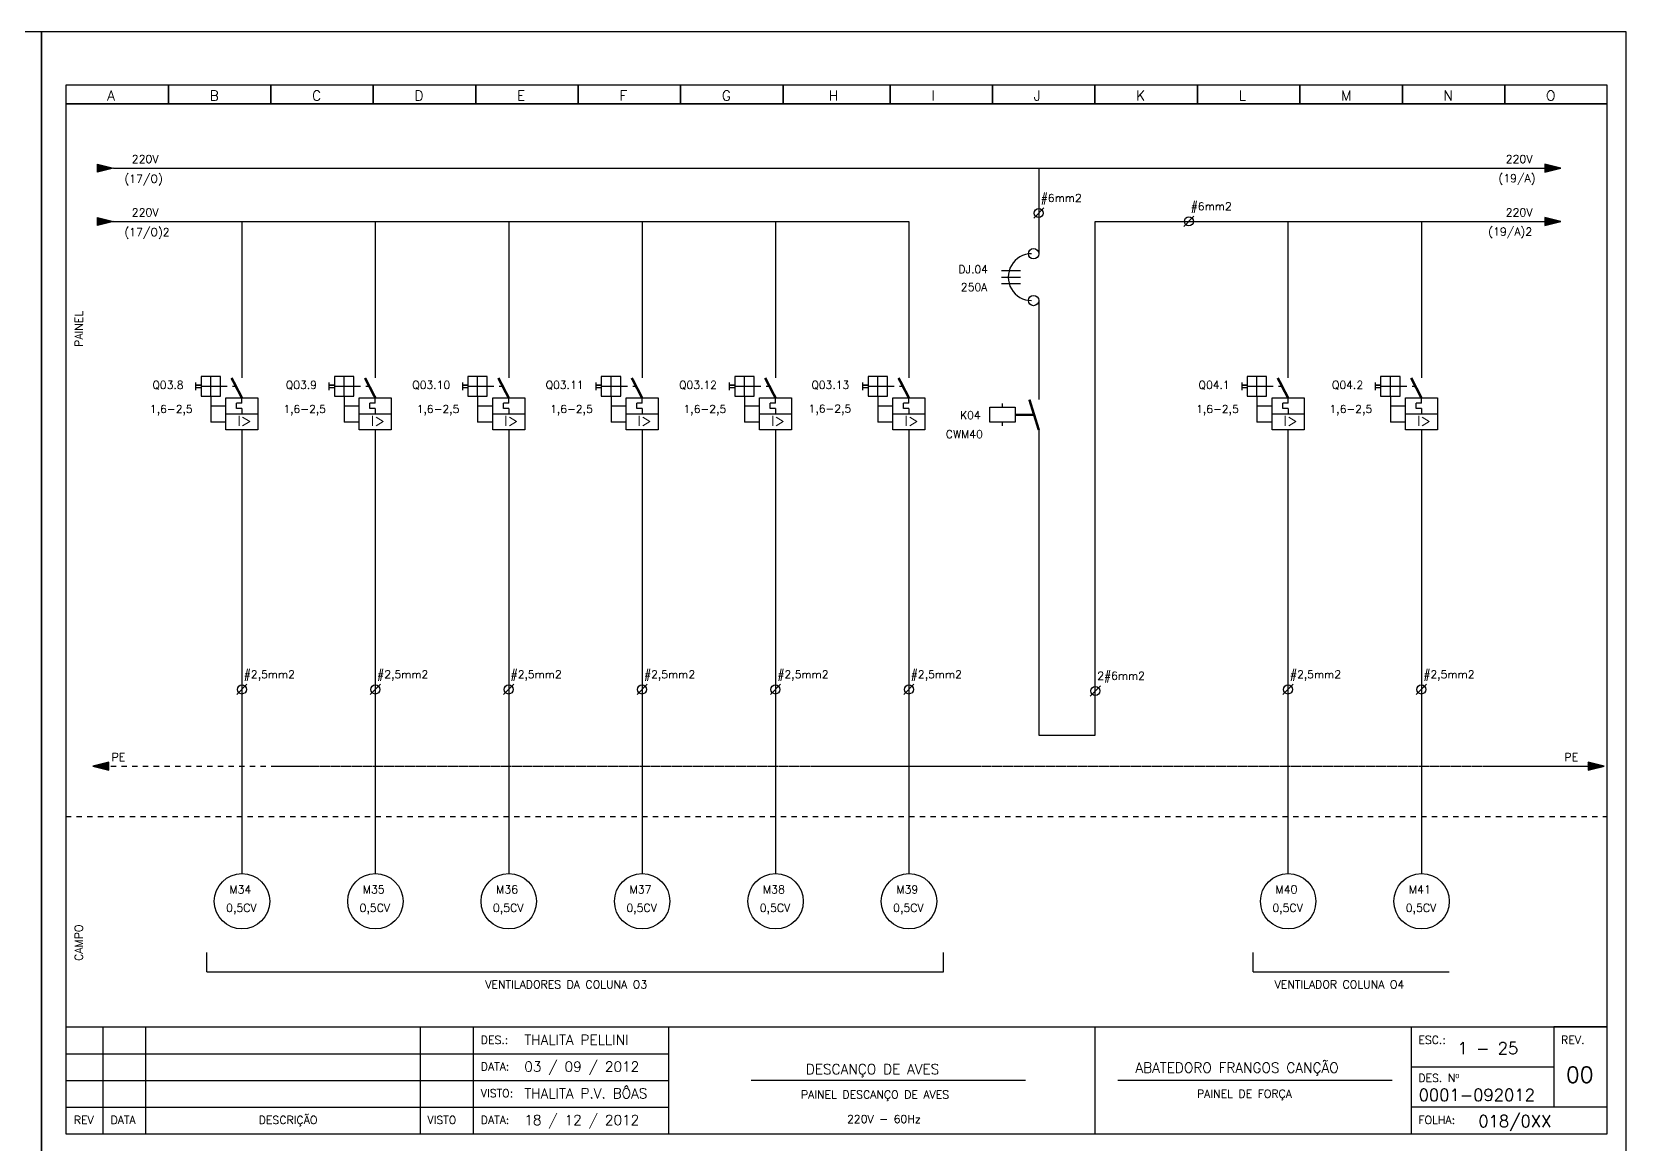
# Model space of a CAD drawing. Header units: millimetres. Extents: x 1974 to 2099, y 1386 to 1555.
# Drawn here: x 2069.25 to 2099.13, y 1533.85 to 1554.68 of the extents above; entities that cross this region are included whole.
import ezdxf

# ---------------------------------------------------------------- set-up
doc = ezdxf.new("R2010")
doc.units = ezdxf.units.MM
for name, pattern in [('DASHDOT2', [0.5, 0.25, -0.125, 0, -0.125]), ('DASHED', [0.75, 0.5, -0.25]), ('HIDDEN2', [0.1875, 0.125, -0.0625])]:
    doc.linetypes.add(name, pattern=pattern)
for name, color, linetype in [('1', 5, 'Continuous'), ('ALIMENTAÇÃO', 6, 'Continuous'), ('CONECTOR_SAK', 2, 'Continuous'), ('DISJUNTOR', 5, 'Continuous'), ('EQUIPAMENTOS', 5, 'Continuous'), ('MARGEM', 1, 'Continuous'), ('MOTORES', 5, 'Continuous'), ('PAINEL', 7, 'Continuous'), ('TERRA', 3, 'DASHED'), ('TEXTO', 4, 'Continuous'), ('TEXTO_2', 5, 'Continuous'), ('TIMBRE', 7, 'Continuous')]:
    doc.layers.add(name, color=color, linetype=linetype)
doc.styles.add('REGUA60', font='romans.shx', dxfattribs={"height": 2})
doc.styles.add('ROMANC', font='romanc.shx', dxfattribs={"height": 0.55})
doc.styles.add('ROMANS', font='romans.shx', dxfattribs={"height": 37})

msp = doc.modelspace()

# ---------------------------------------------------------------- hatches: boundary and pattern name
at = {"layer": 'EQUIPAMENTOS'}
for points in [[(2070.484, 1552.059), (2070.784, 1552.134), (2070.484, 1552.209)], [(2097.909, 1552.134), (2097.609, 1552.209), (2097.609, 1552.059)], [(2070.484, 1551.059), (2070.784, 1551.134), (2070.484, 1551.209)], [(2097.909, 1551.134), (2097.609, 1551.209), (2097.609, 1551.059)]]:
    msp.add_hatch(color=256, dxfattribs=at).paths.add_polyline_path(points)
at = {"layer": 'TERRA'}
h = msp.add_hatch(dxfattribs=at)
h.set_pattern_fill('ANSI31', color=256, scale=0.004, angle=180, style=0)
h.set_pattern_definition([(225, (2127.6511118, 1589.55084864), (0.0003535533906, -0.0003535533906), [])])
h.paths.add_polyline_path([(2070.397, 1540.931), (2070.697, 1540.931), (2070.697, 1541.006)])
h.paths.add_polyline_path([(2070.697, 1540.856), (2070.697, 1540.931), (2070.397, 1540.931)])
h = msp.add_hatch(dxfattribs=at)
h.set_pattern_fill('ANSI31', color=256, scale=0.004, style=0)
h.set_pattern_definition([(45, (2041.4673821, 1492.3112611), (-0.0003535533906, 0.0003535533906), [])])
h.paths.add_polyline_path([(2098.722, 1540.931), (2098.422, 1540.931), (2098.422, 1540.856)])
h.paths.add_polyline_path([(2098.422, 1541.006), (2098.422, 1540.931), (2098.722, 1540.931)])

# ---------------------------------------------------------------- linework, layer by layer
for p, q in [((2087.427, 1550.215), (2087.78, 1550.215)), ((2087.427, 1550.092), (2087.78, 1550.092)), ((2087.427, 1549.969), (2087.78, 1549.969)), ((2072.535, 1537.08), (2072.535, 1537.444)), ((2086.342, 1537.08), (2086.342, 1537.444)), ((2092.141, 1537.08), (2092.141, 1537.444)), ((2072.535, 1537.08), (2086.342, 1537.08)), ((2092.141, 1537.08), (2095.817, 1537.08)), ((2098.778, 1536.047), (2097.778, 1536.047))]:
    msp.add_line(p, q)
at = {"layer": '1'}
for p, q in [((2072.79, 1548.228), (2072.426, 1548.228)), ((2072.426, 1548.228), (2072.426, 1547.864)), ((2072.608, 1547.864), (2072.608, 1548.228)), ((2072.79, 1547.864), (2072.79, 1548.228)), ((2075.29, 1548.228), (2074.926, 1548.228)), ((2074.926, 1548.228), (2074.926, 1547.864)), ((2075.108, 1547.864), (2075.108, 1548.228)), ((2075.29, 1547.864), (2075.29, 1548.228)), ((2077.79, 1548.228), (2077.426, 1548.228)), ((2077.426, 1548.228), (2077.426, 1547.864)), ((2077.608, 1547.864), (2077.608, 1548.228)), ((2077.79, 1547.864), (2077.79, 1548.228)), ((2080.29, 1548.228), (2079.926, 1548.228)), ((2079.926, 1548.228), (2079.926, 1547.864)), ((2080.108, 1547.864), (2080.108, 1548.228)), ((2080.29, 1547.864), (2080.29, 1548.228)), ((2082.79, 1548.228), (2082.426, 1548.228)), ((2082.426, 1548.228), (2082.426, 1547.864)), ((2082.608, 1547.864), (2082.608, 1548.228)), ((2082.79, 1547.864), (2082.79, 1548.228)), ((2085.29, 1548.228), (2084.926, 1548.228)), ((2084.926, 1548.228), (2084.926, 1547.864)), ((2085.108, 1547.864), (2085.108, 1548.228)), ((2085.29, 1547.864), (2085.29, 1548.228)), ((2092.395, 1548.228), (2092.031, 1548.228)), ((2092.031, 1548.228), (2092.031, 1547.864)), ((2092.213, 1547.864), (2092.213, 1548.228)), ((2092.395, 1547.864), (2092.395, 1548.228)), ((2094.895, 1548.228), (2094.531, 1548.228)), ((2094.531, 1548.228), (2094.531, 1547.864)), ((2094.713, 1547.864), (2094.713, 1548.228)), ((2094.895, 1547.864), (2094.895, 1548.228)), ((2072.322, 1548.12), (2072.322, 1547.975)), ((2072.426, 1548.067), (2072.322, 1548.067)), ((2072.322, 1548.067), (2072.426, 1548.067)), ((2072.322, 1548.025), (2072.426, 1548.025)), ((2072.426, 1548.046), (2072.79, 1548.046)), ((2074.822, 1548.12), (2074.822, 1547.975)), ((2074.926, 1548.067), (2074.822, 1548.067)), ((2074.822, 1548.067), (2074.926, 1548.067)), ((2074.822, 1548.025), (2074.926, 1548.025)), ((2074.926, 1548.046), (2075.29, 1548.046)), ((2077.322, 1548.12), (2077.322, 1547.975)), ((2077.426, 1548.067), (2077.322, 1548.067)), ((2077.322, 1548.067), (2077.426, 1548.067)), ((2077.322, 1548.025), (2077.426, 1548.025)), ((2077.426, 1548.046), (2077.79, 1548.046)), ((2079.822, 1548.12), (2079.822, 1547.975)), ((2079.926, 1548.067), (2079.822, 1548.067)), ((2079.822, 1548.067), (2079.926, 1548.067)), ((2079.822, 1548.025), (2079.926, 1548.025)), ((2079.926, 1548.046), (2080.29, 1548.046)), ((2082.322, 1548.12), (2082.322, 1547.975)), ((2082.426, 1548.067), (2082.322, 1548.067)), ((2082.322, 1548.067), (2082.426, 1548.067)), ((2082.322, 1548.025), (2082.426, 1548.025)), ((2082.426, 1548.046), (2082.79, 1548.046)), ((2084.822, 1548.12), (2084.822, 1547.975)), ((2084.926, 1548.067), (2084.822, 1548.067)), ((2084.822, 1548.067), (2084.926, 1548.067)), ((2084.822, 1548.025), (2084.926, 1548.025)), ((2084.926, 1548.046), (2085.29, 1548.046)), ((2091.927, 1548.12), (2091.927, 1547.975)), ((2092.031, 1548.067), (2091.927, 1548.067)), ((2091.927, 1548.067), (2092.031, 1548.067)), ((2091.927, 1548.025), (2092.031, 1548.025)), ((2092.031, 1548.046), (2092.395, 1548.046)), ((2094.427, 1548.12), (2094.427, 1547.975)), ((2094.531, 1548.067), (2094.427, 1548.067)), ((2094.427, 1548.067), (2094.531, 1548.067)), ((2094.427, 1548.025), (2094.531, 1548.025)), ((2094.531, 1548.046), (2094.895, 1548.046)), ((2072.426, 1547.864), (2072.79, 1547.864)), ((2074.926, 1547.864), (2075.29, 1547.864)), ((2077.426, 1547.864), (2077.79, 1547.864)), ((2079.926, 1547.864), (2080.29, 1547.864)), ((2082.426, 1547.864), (2082.79, 1547.864)), ((2084.926, 1547.864), (2085.29, 1547.864)), ((2092.031, 1547.864), (2092.395, 1547.864)), ((2094.531, 1547.864), (2094.895, 1547.864))]:
    msp.add_line(p, q, dxfattribs=at)
at = {"layer": 'ALIMENTAÇÃO'}
for p, q in [((2088.125, 1552.134), (2088.125, 1551.206)), ((2088.125, 1551.206), (2088.125, 1550.53)), ((2070.689, 1551.134), (2085.69, 1551.134)), ((2089.184, 1541.511), (2089.184, 1551.134)), ((2089.184, 1551.134), (2097.814, 1551.134)), ((2088.125, 1549.66), (2088.125, 1547.798)), ((2088.125, 1547.229), (2088.125, 1541.511)), ((2088.125, 1541.511), (2089.184, 1541.511))]:
    msp.add_line(p, q, dxfattribs=at)
at = {"layer": 'ALIMENTAÇÃO', "color": 6}
for p, q in [((2073.19, 1551.134), (2073.19, 1548.203)), ((2075.69, 1551.134), (2075.69, 1548.203)), ((2078.19, 1551.134), (2078.19, 1548.203)), ((2080.69, 1551.134), (2080.69, 1548.203)), ((2083.19, 1551.134), (2083.19, 1548.203)), ((2085.69, 1551.134), (2085.69, 1548.203)), ((2092.795, 1551.134), (2092.795, 1548.203)), ((2095.295, 1551.134), (2095.295, 1548.203)), ((2073.19, 1547.229), (2073.19, 1538.921)), ((2075.69, 1547.229), (2075.69, 1538.921)), ((2078.19, 1547.229), (2078.19, 1538.921)), ((2080.69, 1547.229), (2080.69, 1538.921)), ((2083.19, 1547.229), (2083.19, 1538.921)), ((2085.69, 1547.229), (2085.69, 1538.921)), ((2092.795, 1547.229), (2092.795, 1538.921)), ((2095.295, 1547.229), (2095.295, 1538.921))]:
    msp.add_line(p, q, dxfattribs=at)
at = {"layer": 'CONECTOR_SAK'}
for p, q in [((2088.221, 1551.387), (2088.03, 1551.194)), ((2091.033, 1551.231), (2090.842, 1551.038)), ((2073.285, 1542.465), (2073.095, 1542.272)), ((2075.785, 1542.465), (2075.595, 1542.272)), ((2078.285, 1542.465), (2078.095, 1542.272)), ((2080.785, 1542.465), (2080.595, 1542.272)), ((2083.285, 1542.465), (2083.095, 1542.272)), ((2085.785, 1542.465), (2085.595, 1542.272)), ((2089.28, 1542.438), (2089.089, 1542.245)), ((2092.891, 1542.465), (2092.7, 1542.272)), ((2095.391, 1542.465), (2095.2, 1542.272))]:
    msp.add_line(p, q, dxfattribs=at)
for centre in [(2088.125, 1551.29), (2090.937, 1551.134), (2073.19, 1542.368), (2075.69, 1542.368), (2078.19, 1542.368), (2080.69, 1542.368), (2083.19, 1542.368), (2085.69, 1542.368), (2089.184, 1542.341), (2092.795, 1542.368), (2095.295, 1542.368)]:
    msp.add_circle(centre, 0.0846, dxfattribs=at)
at = {"layer": 'DISJUNTOR', "linetype": 'HIDDEN2'}
for p, q in [((2072.79, 1548.046), (2073.089, 1548.046)), ((2075.29, 1548.046), (2075.589, 1548.046)), ((2077.79, 1548.046), (2078.089, 1548.046)), ((2080.29, 1548.046), (2080.589, 1548.046)), ((2082.79, 1548.046), (2083.089, 1548.046)), ((2085.29, 1548.046), (2085.589, 1548.046)), ((2092.395, 1548.046), (2092.695, 1548.046)), ((2094.895, 1548.046), (2095.195, 1548.046))]:
    msp.add_line(p, q, dxfattribs=at)
at = {"layer": 'DISJUNTOR'}
for p, q in [((2072.608, 1547.864), (2072.608, 1547.377)), ((2072.89, 1547.677), (2072.608, 1547.677)), ((2073.19, 1547.729), (2073.09, 1547.729)), ((2073.09, 1547.629), (2073.09, 1547.729)), ((2073.19, 1547.629), (2073.09, 1547.629)), ((2073.19, 1547.729), (2073.191, 1547.829)), ((2073.19, 1547.629), (2073.19, 1547.529)), ((2075.108, 1547.864), (2075.108, 1547.377)), ((2075.39, 1547.677), (2075.108, 1547.677)), ((2075.69, 1547.729), (2075.59, 1547.729)), ((2075.59, 1547.629), (2075.59, 1547.729)), ((2075.69, 1547.629), (2075.59, 1547.629)), ((2075.69, 1547.729), (2075.691, 1547.829)), ((2075.69, 1547.629), (2075.69, 1547.529)), ((2077.608, 1547.864), (2077.608, 1547.377)), ((2077.89, 1547.677), (2077.608, 1547.677)), ((2078.19, 1547.729), (2078.09, 1547.729)), ((2078.09, 1547.629), (2078.09, 1547.729)), ((2078.19, 1547.629), (2078.09, 1547.629)), ((2078.19, 1547.729), (2078.191, 1547.829)), ((2078.19, 1547.629), (2078.19, 1547.529)), ((2080.108, 1547.864), (2080.108, 1547.377)), ((2080.39, 1547.677), (2080.108, 1547.677)), ((2080.69, 1547.729), (2080.59, 1547.729)), ((2080.59, 1547.629), (2080.59, 1547.729)), ((2080.69, 1547.629), (2080.59, 1547.629)), ((2080.69, 1547.729), (2080.691, 1547.829)), ((2080.69, 1547.629), (2080.69, 1547.529)), ((2082.608, 1547.864), (2082.608, 1547.377)), ((2082.89, 1547.677), (2082.608, 1547.677)), ((2083.19, 1547.729), (2083.09, 1547.729)), ((2083.09, 1547.629), (2083.09, 1547.729)), ((2083.19, 1547.629), (2083.09, 1547.629)), ((2083.19, 1547.729), (2083.191, 1547.829)), ((2083.19, 1547.629), (2083.19, 1547.529)), ((2085.108, 1547.864), (2085.108, 1547.377)), ((2085.39, 1547.677), (2085.108, 1547.677)), ((2085.69, 1547.729), (2085.59, 1547.729)), ((2085.59, 1547.629), (2085.59, 1547.729)), ((2085.69, 1547.629), (2085.59, 1547.629)), ((2085.69, 1547.729), (2085.691, 1547.829)), ((2085.69, 1547.629), (2085.69, 1547.529)), ((2092.213, 1547.864), (2092.213, 1547.377)), ((2092.495, 1547.677), (2092.213, 1547.677)), ((2092.796, 1547.729), (2092.696, 1547.729)), ((2092.696, 1547.629), (2092.696, 1547.729)), ((2092.796, 1547.629), (2092.696, 1547.629)), ((2092.796, 1547.729), (2092.796, 1547.829)), ((2092.796, 1547.629), (2092.796, 1547.529)), ((2094.713, 1547.864), (2094.713, 1547.377)), ((2094.995, 1547.677), (2094.713, 1547.677)), ((2095.296, 1547.729), (2095.196, 1547.729)), ((2095.196, 1547.629), (2095.196, 1547.729)), ((2095.296, 1547.629), (2095.196, 1547.629)), ((2095.296, 1547.729), (2095.296, 1547.829)), ((2095.296, 1547.629), (2095.296, 1547.529)), ((2072.89, 1547.377), (2072.608, 1547.377)), ((2072.891, 1547.529), (2073.491, 1547.529)), ((2075.39, 1547.377), (2075.108, 1547.377)), ((2075.391, 1547.529), (2075.991, 1547.529)), ((2077.89, 1547.377), (2077.608, 1547.377)), ((2077.891, 1547.529), (2078.491, 1547.529)), ((2080.39, 1547.377), (2080.108, 1547.377)), ((2080.391, 1547.529), (2080.991, 1547.529)), ((2082.89, 1547.377), (2082.608, 1547.377)), ((2082.891, 1547.529), (2083.491, 1547.529)), ((2085.39, 1547.377), (2085.108, 1547.377)), ((2085.391, 1547.529), (2085.991, 1547.529)), ((2092.495, 1547.377), (2092.213, 1547.377)), ((2092.496, 1547.529), (2093.096, 1547.529)), ((2094.995, 1547.377), (2094.713, 1547.377)), ((2094.996, 1547.529), (2095.596, 1547.529))]:
    msp.add_line(p, q, dxfattribs=at)
at = {"layer": 'DISJUNTOR', "const_width": 0.0472}
for points in [[(2073.191, 1547.829), (2072.997, 1548.203)], [(2075.691, 1547.829), (2075.497, 1548.203)], [(2078.191, 1547.829), (2077.997, 1548.203)], [(2080.691, 1547.829), (2080.497, 1548.203)], [(2083.191, 1547.829), (2082.997, 1548.203)], [(2085.691, 1547.829), (2085.497, 1548.203)], [(2092.796, 1547.829), (2092.603, 1548.203)], [(2095.296, 1547.829), (2095.103, 1548.203)]]:
    msp.add_lwpolyline(points, dxfattribs=at)
at = {"layer": 'DISJUNTOR'}
for points in [[(2072.891, 1547.829), (2073.491, 1547.829), (2073.491, 1547.229), (2072.891, 1547.229)], [(2075.391, 1547.829), (2075.991, 1547.829), (2075.991, 1547.229), (2075.391, 1547.229)], [(2077.891, 1547.829), (2078.491, 1547.829), (2078.491, 1547.229), (2077.891, 1547.229)], [(2080.391, 1547.829), (2080.991, 1547.829), (2080.991, 1547.229), (2080.391, 1547.229)], [(2082.891, 1547.829), (2083.491, 1547.829), (2083.491, 1547.229), (2082.891, 1547.229)], [(2085.391, 1547.829), (2085.991, 1547.829), (2085.991, 1547.229), (2085.391, 1547.229)], [(2092.496, 1547.829), (2093.096, 1547.829), (2093.096, 1547.229), (2092.496, 1547.229)], [(2094.996, 1547.829), (2095.596, 1547.829), (2095.596, 1547.229), (2094.996, 1547.229)]]:
    msp.add_lwpolyline(points, close=True, dxfattribs=at)
for centre in [(2088.028, 1550.53), (2088.028, 1549.653)]:
    msp.add_circle(centre, 0.097, dxfattribs=at)
msp.add_arc((2087.99, 1550.092), 0.438, 89.8656, 270.134, dxfattribs=at)
at = {"layer": 'EQUIPAMENTOS'}
for p, q in [((2070.784, 1552.134), (2097.609, 1552.134)), ((2087.443, 1547.653), (2087.443, 1547.725)), ((2087.443, 1547.303), (2087.443, 1547.374)), ((2087.681, 1547.523), (2088.033, 1547.523)), ((2087.681, 1547.503), (2088.039, 1547.503))]:
    msp.add_line(p, q, dxfattribs=at)
for points in [[(2070.484, 1552.209), (2070.784, 1552.134), (2070.484, 1552.059), (2070.484, 1552.209)], [(2097.609, 1552.059), (2097.909, 1552.134), (2097.609, 1552.209), (2097.609, 1552.059)], [(2070.484, 1551.209), (2070.784, 1551.134), (2070.484, 1551.059), (2070.484, 1551.209)], [(2097.609, 1551.059), (2097.909, 1551.134), (2097.609, 1551.209), (2097.609, 1551.059)]]:
    msp.add_lwpolyline(points, dxfattribs=at)
msp.add_lwpolyline([(2087.205, 1547.374), (2087.205, 1547.653), (2087.681, 1547.653), (2087.681, 1547.374)], close=True, dxfattribs=at)
at = {"layer": 'EQUIPAMENTOS', "const_width": 0.0472}
msp.add_lwpolyline([(2088.125, 1547.229), (2087.948, 1547.798)], dxfattribs=at)
at = {"layer": 'MARGEM', "color": 7}
for points in [[(2039.732, 1533.659), (2069.432, 1533.659), (2069.432, 1554.684), (2039.732, 1554.684)], [(2069.432, 1533.659), (2099.132, 1533.659), (2099.132, 1554.684), (2069.432, 1554.684)]]:
    msp.add_lwpolyline(points, close=True, dxfattribs=at)
at = {"layer": 'MOTORES'}
for centre in [(2073.192, 1538.401), (2075.692, 1538.401), (2078.192, 1538.401), (2080.692, 1538.401), (2083.192, 1538.401), (2085.692, 1538.401), (2092.798, 1538.401), (2095.298, 1538.401)]:
    msp.add_circle(centre, 0.519, dxfattribs=at)
at = {"layer": 'PAINEL', "color": 12, "linetype": 'HIDDEN2', "ltscale": 0.005}
msp.add_line((2069.893, 1539.991), (2098.778, 1539.991), dxfattribs=at)
at = {"layer": 'TERRA', "linetype": 'DASHDOT2', "ltscale": 0.0025}
for p, q in [((2070.737, 1540.931), (2098.422, 1540.931)), ((2070.737, 1540.931), (2098.422, 1540.931)), ((2073.848, 1540.931), (2098.722, 1540.931))]:
    msp.add_line(p, q, dxfattribs=at)
at = {"layer": 'TERRA'}
for points in [[(2070.697, 1541.006), (2070.397, 1540.931), (2070.697, 1540.856), (2070.697, 1541.006)], [(2070.697, 1541.006), (2070.397, 1540.931), (2070.697, 1540.856), (2070.697, 1541.006)], [(2098.422, 1540.856), (2098.722, 1540.931), (2098.422, 1541.006), (2098.422, 1540.856)], [(2098.422, 1540.856), (2098.722, 1540.931), (2098.422, 1541.006), (2098.422, 1540.856)]]:
    msp.add_lwpolyline(points, dxfattribs=at)
at = {"layer": 'TIMBRE', "color": 12}
msp.add_line((2098.778, 1553.684), (2069.893, 1553.684), dxfattribs=at)
at = {"layer": 'TIMBRE'}
for p, q in [((2069.893, 1536.047), (2098.778, 1536.047)), ((2070.593, 1534.047), (2070.593, 1536.047)), ((2071.393, 1534.047), (2071.393, 1536.047)), ((2076.532, 1536.047), (2076.532, 1534.047)), ((2077.532, 1534.047), (2077.532, 1536.047)), ((2081.185, 1536.047), (2081.185, 1534.047)), ((2089.174, 1536.047), (2089.174, 1534.047)), ((2095.102, 1536.047), (2095.102, 1534.047)), ((2097.778, 1536.047), (2097.778, 1534.547)), ((2069.893, 1535.547), (2081.185, 1535.547)), ((2097.778, 1535.297), (2095.102, 1535.297)), ((2069.893, 1535.047), (2081.185, 1535.047)), ((2087.878, 1535.047), (2082.735, 1535.047)), ((2094.75, 1535.047), (2089.606, 1535.047)), ((2069.893, 1534.547), (2081.185, 1534.547)), ((2098.778, 1534.547), (2095.102, 1534.547))]:
    msp.add_line(p, q, dxfattribs=at)
at = {"layer": 'TIMBRE', "color": 12}
for points in [[(2069.893, 1553.334), (2071.813, 1553.334), (2071.813, 1553.684), (2069.893, 1553.684)], [(2071.813, 1553.334), (2073.733, 1553.334), (2073.733, 1553.684), (2071.813, 1553.684)], [(2073.733, 1553.334), (2075.653, 1553.334), (2075.653, 1553.684), (2073.733, 1553.684)], [(2075.653, 1553.334), (2077.573, 1553.334), (2077.573, 1553.684), (2075.653, 1553.684)], [(2077.573, 1553.334), (2079.493, 1553.334), (2079.493, 1553.684), (2077.573, 1553.684)], [(2079.493, 1553.334), (2081.413, 1553.334), (2081.413, 1553.684), (2079.493, 1553.684)], [(2081.413, 1553.334), (2083.333, 1553.334), (2083.333, 1553.684), (2081.413, 1553.684)], [(2083.333, 1553.334), (2085.338, 1553.334), (2085.338, 1553.684), (2083.333, 1553.684)], [(2085.338, 1553.334), (2087.258, 1553.334), (2087.258, 1553.684), (2085.338, 1553.684)], [(2087.258, 1553.334), (2089.178, 1553.334), (2089.178, 1553.684), (2087.258, 1553.684)], [(2089.178, 1553.334), (2091.098, 1553.334), (2091.098, 1553.684), (2089.178, 1553.684)], [(2091.098, 1553.334), (2093.018, 1553.334), (2093.018, 1553.684), (2091.098, 1553.684)], [(2093.018, 1553.334), (2094.938, 1553.334), (2094.938, 1553.684), (2093.018, 1553.684)], [(2094.938, 1553.334), (2096.858, 1553.334), (2096.858, 1553.684), (2094.938, 1553.684)], [(2096.858, 1553.334), (2098.778, 1553.334), (2098.778, 1553.684), (2096.858, 1553.684)], [(2069.893, 1534.047), (2098.778, 1534.047), (2098.778, 1553.334), (2069.893, 1553.334)]]:
    msp.add_lwpolyline(points, close=True, dxfattribs=at)

# ---------------------------------------------------------------- texts
at = {"style": 'ROMANS'}
for s, p in [('ESC.:', (2095.238, 1535.73)), ('REV.', (2097.914, 1535.73)), ('DES. Nº', (2095.238, 1535.017)), ('PAINEL DESCANÇO DE AVES', (2083.667, 1534.705)), ('PAINEL DE FORÇA', (2091.089, 1534.721)), ('220V - 60Hz', (2084.53, 1534.248)), ('FOLHA:', (2095.238, 1534.23))]:
    msp.add_text(s, height=0.15, dxfattribs=at).set_placement(p)
at = {"layer": 'TEXTO'}
for s, height, style, p in [('A', 0.188, 'ROMANS', (2070.666, 1553.397)), ('B', 0.188, 'ROMANS', (2072.586, 1553.397)), ('C', 0.188, 'ROMANS', (2074.506, 1553.397)), ('D', 0.188, 'ROMANS', (2076.426, 1553.397)), ('E', 0.188, 'ROMANS', (2078.346, 1553.397)), ('F', 0.188, 'ROMANS', (2080.266, 1553.397)), ('G', 0.188, 'ROMANS', (2082.186, 1553.397)), ('H', 0.188, 'ROMANS', (2084.19, 1553.397)), ('I', 0.188, 'ROMANS', (2086.11, 1553.397)), ('J', 0.188, 'ROMANS', (2088.03, 1553.397)), ('K', 0.188, 'ROMANS', (2089.95, 1553.397)), ('L', 0.188, 'ROMANS', (2091.87, 1553.397)), ('M', 0.188, 'ROMANS', (2093.79, 1553.397)), ('N', 0.188, 'ROMANS', (2095.71, 1553.397)), ('O', 0.188, 'ROMANS', (2097.63, 1553.397)), ('220V', 0.15, 'ROMANS', (2071.127, 1552.228)), ('220V', 0.15, 'ROMANS', (2096.876, 1552.228)), ('(17/O)', 0.15, 'ROMANS', (2070.988, 1551.859)), ('(19/A)', 0.15, 'ROMANS', (2096.74, 1551.868)), ('#6mm2', 0.148, 'ROMANS', (2088.162, 1551.5)), ('#6mm2', 0.148, 'ROMANS', (2090.973, 1551.344)), ('220V', 0.15, 'ROMANS', (2071.127, 1551.228)), ('220V', 0.15, 'ROMANS', (2096.876, 1551.228)), ('(17/O)2', 0.15, 'ROMANS', (2070.988, 1550.859)), ('(19/A)2', 0.15, 'ROMANS', (2096.548, 1550.868)), ('DJ.04', 0.148, 'ROMANS', (2086.62, 1550.165)), ('250A', 0.148, 'ROMANS', (2086.665, 1549.83)), ('Q03.8', 0.148, 'ROMANS', (2071.514, 1547.999)), ('Q03.9', 0.148, 'ROMANS', (2074.014, 1547.999)), ('Q03.10', 0.148, 'ROMANS', (2076.383, 1547.999)), ('Q03.11', 0.148, 'ROMANS', (2078.883, 1547.999)), ('Q03.12', 0.148, 'ROMANS', (2081.383, 1547.999)), ('Q03.13', 0.148, 'ROMANS', (2083.862, 1547.999)), ('Q04.1', 0.148, 'ROMANS', (2091.119, 1547.999)), ('Q04.2', 0.148, 'ROMANS', (2093.619, 1547.999)), ('1,6-2,5', 0.148, 'ROMANS', (2071.467, 1547.547)), ('1,6-2,5', 0.148, 'ROMANS', (2073.967, 1547.547)), ('1,6-2,5', 0.148, 'ROMANS', (2076.467, 1547.547)), ('1,6-2,5', 0.148, 'ROMANS', (2078.967, 1547.547)), ('1,6-2,5', 0.148, 'ROMANS', (2081.467, 1547.547)), ('1,6-2,5', 0.148, 'ROMANS', (2083.81, 1547.553)), ('1,6-2,5', 0.148, 'ROMANS', (2091.073, 1547.547)), ('1,6-2,5', 0.148, 'ROMANS', (2093.573, 1547.547)), ('K04', 0.148, 'ROMANS', (2086.649, 1547.431)), ('CWM40', 0.148, 'ROMANS', (2086.384, 1547.076)), ('#2,5mm2', 0.148, 'ROMANS', (2073.226, 1542.578)), ('#2,5mm2', 0.148, 'ROMANS', (2075.726, 1542.578)), ('#2,5mm2', 0.148, 'ROMANS', (2078.226, 1542.578)), ('#2,5mm2', 0.148, 'ROMANS', (2080.726, 1542.578)), ('#2,5mm2', 0.148, 'ROMANS', (2083.226, 1542.578)), ('#2,5mm2', 0.148, 'ROMANS', (2085.726, 1542.578)), ('2#6mm2', 0.148, 'ROMANS', (2089.221, 1542.551)), ('#2,5mm2', 0.148, 'ROMANS', (2092.832, 1542.578)), ('#2,5mm2', 0.148, 'ROMANS', (2095.332, 1542.578)), ('PE', 0.15, 'ROMANS', (2070.749, 1541.025)), ('PE', 0.15, 'ROMANS', (2097.976, 1541.025)), ('M34', 0.15, 'REGUA60', (2072.955, 1538.549)), ('M35', 0.15, 'REGUA60', (2075.455, 1538.549)), ('M36', 0.15, 'REGUA60', (2077.955, 1538.549)), ('M37', 0.15, 'REGUA60', (2080.455, 1538.549)), ('M38', 0.15, 'REGUA60', (2082.955, 1538.549)), ('M39', 0.15, 'REGUA60', (2085.455, 1538.549)), ('M40', 0.15, 'REGUA60', (2092.56, 1538.549)), ('M41', 0.15, 'REGUA60', (2095.06, 1538.549)), ('0,5CV', 0.15, 'REGUA60', (2072.895, 1538.203)), ('0,5CV', 0.15, 'REGUA60', (2075.395, 1538.203)), ('0,5CV', 0.15, 'REGUA60', (2077.895, 1538.203)), ('0,5CV', 0.15, 'REGUA60', (2080.395, 1538.203)), ('0,5CV', 0.15, 'REGUA60', (2082.895, 1538.203)), ('0,5CV', 0.15, 'REGUA60', (2085.395, 1538.203)), ('0,5CV', 0.15, 'REGUA60', (2092.501, 1538.203)), ('0,5CV', 0.15, 'REGUA60', (2095.001, 1538.203)), ('VENTILADORES DA COLUNA O3', 0.15, 'REGUA60', (2077.752, 1536.768)), ('VENTILADOR COLUNA O4', 0.15, 'REGUA60', (2092.545, 1536.768)), ('THALITA PELLINI', 0.1875, 'ROMANS', (2078.483, 1535.71)), ('03 / 09 / 2012', 0.1875, 'ROMANS', (2078.483, 1535.21)), ('THALITA P.V. BÔAS', 0.1875, 'ROMANS', (2078.483, 1534.71)), ('18 / 12 / 2012', 0.1875, 'ROMANS', (2078.483, 1534.21))]:
    msp.add_text(s, height=height, dxfattribs=dict(at, style=style)).set_placement(p)
at = {"layer": 'TEXTO', "style": 'REGUA60'}
for s, p in [('PAINEL', (2070.208, 1548.785)), ('CAMPO', (2070.208, 1537.284))]:
    msp.add_text(s, height=0.15, rotation=90, dxfattribs=at).set_placement(p)
at = {"layer": 'TEXTO', "color": 150, "style": 'ROMANS'}
for s, height, p in [('DES.:', 0.15, (2077.668, 1535.73)), ('1 - 25', 0.225, (2095.972, 1535.537)), ('DATA:', 0.15, (2077.668, 1535.23)), ('00', 0.3, (2098.005, 1535.003)), ('VISTO:', 0.15, (2077.668, 1534.73)), ('0001-092012', 0.225, (2095.243, 1534.661)), ('REV', 0.15, (2070.041, 1534.23)), ('DATA', 0.15, (2070.73, 1534.23)), ('DESCRIÇÃO', 0.15, (2073.506, 1534.23)), ('VISTO', 0.15, (2076.668, 1534.23)), ('DATA:', 0.15, (2077.668, 1534.23)), ('018/0XX', 0.225, (2096.361, 1534.171))]:
    msp.add_text(s, height=height, dxfattribs=at).set_placement(p)
at = {"layer": 'TEXTO_2'}
for s, height, style, p in [('I>', 0.1927, 'REGUA60', (2073.105, 1547.303)), ('I>', 0.1927, 'REGUA60', (2075.605, 1547.303)), ('I>', 0.1927, 'REGUA60', (2078.105, 1547.303)), ('I>', 0.1927, 'REGUA60', (2080.605, 1547.303)), ('I>', 0.1927, 'REGUA60', (2083.105, 1547.303)), ('I>', 0.1927, 'REGUA60', (2085.606, 1547.303)), ('I>', 0.1927, 'REGUA60', (2092.711, 1547.303)), ('I>', 0.1927, 'REGUA60', (2095.211, 1547.303)), ('ABATEDORO FRANGOS CANÇÃO', 0.1875, 'ROMANC', (2089.936, 1535.191)), ('DESCANÇO DE AVES', 0.1875, 'ROMANC', (2083.76, 1535.163))]:
    msp.add_text(s, height=height, dxfattribs=dict(at, style=style)).set_placement(p)

doc.saveas('drawing.dxf')
